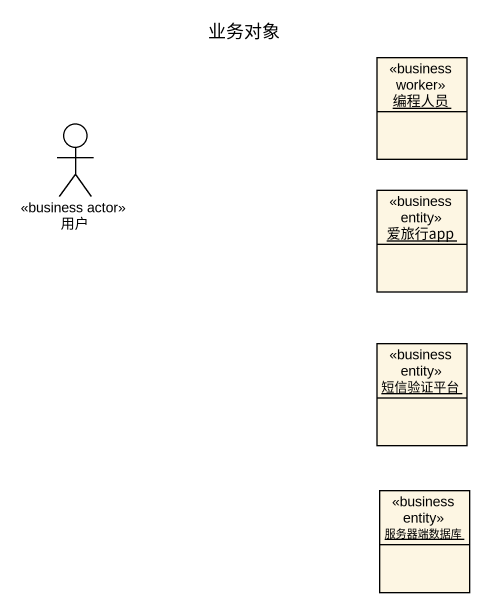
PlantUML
@startuml
title 业务对象
allowmixing
hide circle
hide empty members
object 编程人员 <<business worker>>
actor 用户 <<business actor>>
object 爱旅行app <<business entity>>
object 短信验证平台 <<business entity>>
object 服务器端数据库 <<business entity>>
@enduml
